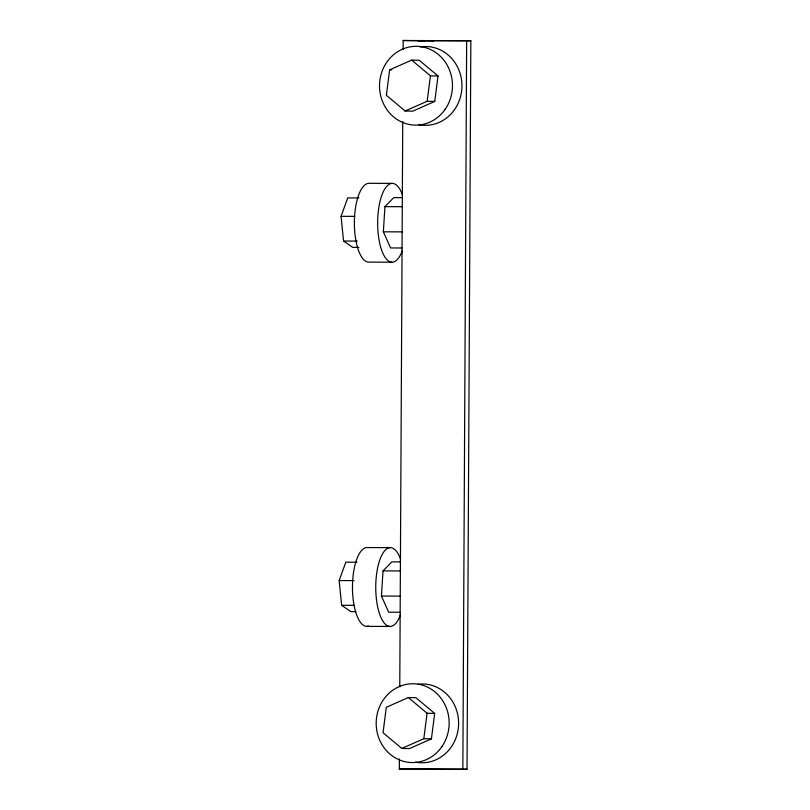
<?xml version="1.0" encoding="UTF-8"?>
<svg xmlns="http://www.w3.org/2000/svg" width="810" height="810" viewBox="0 0 810 810"><rect width="100%" height="100%" fill="white"/><g stroke="black" fill="none" stroke-linecap="round" stroke-linejoin="round"><path stroke-width="1.21" d="M403.107 49.349L403.147 40.5L470.843 40.773L467.026 769.277L399.34 769.004L399.391 758.889M399.765 686.789L402.732 121.449M467.026 769.277L462.844 769.206L466.651 40.703M401.882 247.992L390.582 247.951L383.353 231.812L384.942 206.641L393.741 197.62L402.54 197.65M399.978 612.238L388.668 612.198L381.449 596.059L383.029 570.898L391.837 561.877L400.626 561.897M389.64 69.852L386.38 95.296L405.132 111L412.725 111.172L434.757 101.432L438.018 75.978L419.266 60.274L411.672 60.112L389.64 69.852L391.807 69.903M405.132 111L427.164 101.26L430.424 75.816L411.672 60.112M401.8 748.44L423.822 738.7L427.093 713.256L408.331 697.552L386.309 707.292L383.039 732.736L401.8 748.44L409.394 748.612L431.416 738.872L434.686 713.418L415.925 697.714L408.331 697.552M358.921 247.394L352.704 247.374L343.551 241.036L341.061 216.321L347.713 197.934L358.911 197.964M355.772 611.641L350.791 611.621L341.648 605.293L339.157 580.567L345.809 562.18L357.007 562.221M470.843 40.773L417.93 40.611L433.947 40.905M392.364 183.374L369.087 183.303A39.407 14.509 -89.8 0 0 354.375 222.446A39.407 14.509 -89.8 0 0 368.671 262.116L391.959 262.197M384.942 206.641L402.519 206.702M341.061 216.321L354.75 216.361M383.353 231.812L402.195 231.873M343.551 241.036L357.25 241.076M390.46 547.631L367.173 547.56A39.407 14.509 -89.8 0 0 352.482 589.275A39.407 14.509 -89.8 0 0 368.661 626.069M383.029 570.898L400.616 570.949M339.157 580.567L354.091 580.618M381.449 596.059L400.292 596.12M341.648 605.293L354.091 605.333M366.768 626.373L390.045 626.444M399.34 769.004L462.844 769.206M403.147 40.5L424.521 40.895M430.424 75.816L438.018 75.978M427.164 101.26L434.757 101.432M427.093 713.256L434.686 713.418M423.822 738.7L431.416 738.872M420.258 46.95A39.407 36.48 -88.7 0 1 461.943 86.599A39.407 36.48 -88.7 0 1 418.8 124.699M402.276 250.837A39.407 14.509 -89.8 0 1 381.753 250.462A39.407 14.509 -89.8 0 1 382.047 194.734A39.407 14.509 -89.8 0 1 402.56 195.109M400.363 615.094A39.407 14.509 -89.8 0 1 379.85 614.709A39.407 14.509 -89.8 0 1 380.143 558.981A39.407 14.509 -89.8 0 1 400.656 559.366M418.102 684.217A39.407 36.48 -88.7 0 1 458.592 724.677A39.407 36.48 -88.7 0 1 415.469 762.139M445.206 109.218A39.407 36.48 -88.7 0 0 420.309 46.575A39.407 36.48 -88.7 0 0 382.462 101.371A39.407 36.48 -88.7 0 0 445.206 109.218M441.875 746.658A39.407 36.48 -88.7 0 0 416.978 684.015A39.407 36.48 -88.7 0 0 379.131 738.811A39.407 36.48 -88.7 0 0 441.875 746.658"/></g></svg>
